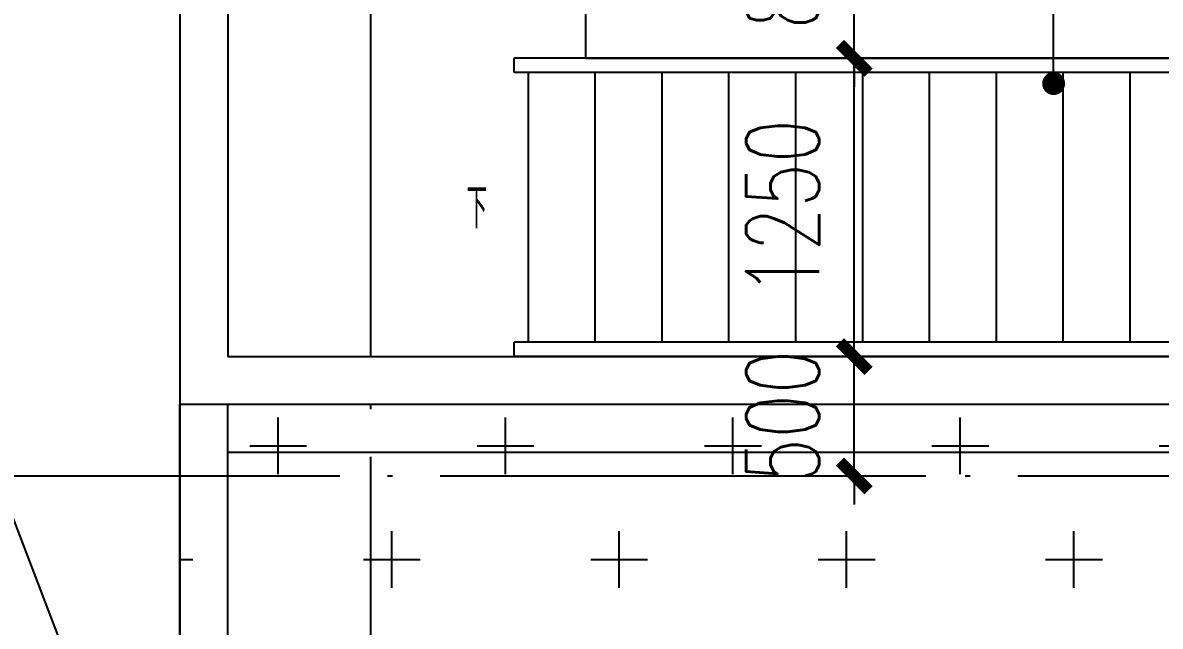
# Model space of a CAD drawing. Header units: millimetres. Extents: x 12325263 to 13848842, y -1463133 to 573208.
# Drawn here: x 12596338 to 12601103, y -605117 to -602588 of the extents above; entities that cross this region are included whole.
import ezdxf

# ---------------------------------------------------------------- set-up
doc = ezdxf.new("R2010")
doc.units = ezdxf.units.MM
doc.header["$LTSCALE"] = 1000
for name, pattern in [('ACAD_ISO02W100', [15, 12, -3]), ('DASHED2', [0.375, 0.25, -0.125]), ('DOTE', [2.42, 2, -0.2, 0.02, -0.2])]:
    doc.linetypes.add(name, pattern=pattern)
doc.layers.add('20230727修改', color=6, linetype='Continuous', plot=False)
for name, color, linetype in [('A-ANNO-DIMS', 83, 'Continuous'), ('A-ANNO-IDEN', 2, 'Continuous'), ('A-ANNO-SYMB', 3, 'Continuous'), ('A-ANNO-TEXT', 7, 'Continuous'), ('A-AXIS', 16, 'DOTE'), ('A-WALL', 5, 'Continuous'), ('A-WALL-PATT', 8, 'Continuous'), ('STAIR', 2, 'Continuous'), ('夹层', 35, 'Continuous'), ('投影线', 6, 'ACAD_ISO02W100')]:
    doc.layers.add(name, color=color, linetype=linetype)
doc.styles.add('_TCH_DIM', font='SIMPLEX.shx', dxfattribs={"width": 0.7, "bigfont": 'GBCBIG.shx'})
doc.styles.add('_TCH_DIM_T3', font='SIMPLEX.shx', dxfattribs={"width": 0.705882, "bigfont": 'GBCBIG.shx'})
doc.dimstyles.new('_TCH_ARCH&&120', dxfattribs={"dimtxt": 306, "dimasz": 120, "dimexe": 300, "dimexo": 360, "dimgap": 147, "dimtad": 1, "dimdec": 0, "dimzin": 0, "dimdsep": 46, "dimtxsty": '_TCH_DIM_T3', "dimblk": 'ARCHTICK', "dimcen": 0.09, "dimclrt": 7, "dimazin": 2, "dimtfac": 1, "dimtdec": 0, "dimtix": 1, "dimtmove": 2, "dimatfit": 3, "dimfxl": 1, "dimfxlon": 1, "dimtolj": 1, "dimtzin": 0, "dimarcsym": 0})

# ---------------------------------------------------------------- blocks, each defined once
blk = doc.blocks.new('qlzw')
at = {"layer": 'A-AXIS'}
for p, q in [((12464366.8, 979489.8), (12464366.8, 1082089.8)), ((12411416.8, 1027389.8), (12486866.8, 1027389.8))]:
    blk.add_line(p, q, dxfattribs=at)
blk = doc.blocks.new('_ArchTick')
at = {"color": 0, "linetype": 'ByBlock', "const_width": 0.4}
blk.add_lwpolyline([(-0.5, -0.5), (0.5, 0.5)], dxfattribs=at)
blk = doc.blocks.new('*D2260')
at = {"layer": 'A-ANNO-DIMS', "color": 0, "lineweight": -2, "transparency": 16777216}
for p, q in [((12599821.5, -601936.8), (12599821.5, -601816.8)), ((12599820.5, -601936.8), (12600121.5, -601936.8)), ((12599821.5, -602736.8), (12599821.5, -601936.8)), ((12599820.5, -602736.8), (12600121.5, -602736.8)), ((12599821.5, -602736.8), (12599821.5, -602856.8))]:
    blk.add_line(p, q, dxfattribs=at)
at = {"layer": 'Defpoints', "color": 0, "transparency": 16777216}
for p in [(12599080, -601936.8), (12599821.5, -601936.8), (12599080, -602736.8)]:
    blk.add_point(p, dxfattribs=at)
at = {"layer": 'A-ANNO-DIMS', "color": 0, "lineweight": -2, "transparency": 16777216, "xscale": 120, "yscale": 120, "zscale": 120}
for p, rotation in [((12599821.5, -601936.8), 270), ((12599821.5, -602736.8), 90)]:
    blk.add_blockref('_ArchTick', p, dxfattribs=dict(at, rotation=rotation))
at = {"layer": 'A-ANNO-DIMS', "color": 7, "transparency": 16777216, "insert": (12599521.5, -602336.8), "char_height": 306, "attachment_point": 5, "rotation": 90, "style": '_TCH_DIM_T3'}
blk.add_mtext('\\A1;800', dxfattribs=at)
blk = doc.blocks.new('*D2261')
at = {"layer": 'A-ANNO-DIMS', "color": 0, "lineweight": -2, "transparency": 16777216}
for p, q in [((12599820.5, -602736.8), (12600121.5, -602736.8)), ((12599821.5, -603986.8), (12599821.5, -602736.8)), ((12599820.5, -603986.8), (12600121.5, -603986.8))]:
    blk.add_line(p, q, dxfattribs=at)
at = {"layer": 'Defpoints', "color": 0, "transparency": 16777216}
for p in [(12599080, -602736.8), (12599821.5, -602736.8), (12599080, -603986.8)]:
    blk.add_point(p, dxfattribs=at)
at = {"layer": 'A-ANNO-DIMS', "color": 0, "lineweight": -2, "transparency": 16777216, "xscale": 120, "yscale": 120, "zscale": 120}
for p, rotation in [((12599821.5, -602736.8), 90), ((12599821.5, -603986.8), 270)]:
    blk.add_blockref('_ArchTick', p, dxfattribs=dict(at, rotation=rotation))
at = {"layer": 'A-ANNO-DIMS', "color": 7, "transparency": 16777216, "insert": (12599521.5, -603361.8), "char_height": 306, "attachment_point": 5, "rotation": 90, "style": '_TCH_DIM_T3'}
blk.add_mtext('\\A1;1250', dxfattribs=at)
blk = doc.blocks.new('*D2262')
at = {"layer": 'A-ANNO-DIMS', "color": 0, "lineweight": -2, "transparency": 16777216}
for p, q in [((12599821.5, -603986.8), (12599821.5, -603866.8)), ((12599820.5, -603986.8), (12600121.5, -603986.8)), ((12599821.5, -604486.8), (12599821.5, -603986.8)), ((12599820.5, -604486.8), (12600121.5, -604486.8)), ((12599821.5, -604486.8), (12599821.5, -604606.8))]:
    blk.add_line(p, q, dxfattribs=at)
at = {"layer": 'Defpoints', "color": 0, "transparency": 16777216}
for p in [(12599080, -603986.8), (12599821.5, -603986.8), (12599080, -604486.8)]:
    blk.add_point(p, dxfattribs=at)
at = {"layer": 'A-ANNO-DIMS', "color": 0, "lineweight": -2, "transparency": 16777216, "xscale": 120, "yscale": 120, "zscale": 120}
for p, rotation in [((12599821.5, -603986.8), 270), ((12599821.5, -604486.8), 90)]:
    blk.add_blockref('_ArchTick', p, dxfattribs=dict(at, rotation=rotation))
at = {"layer": 'A-ANNO-DIMS', "color": 7, "transparency": 16777216, "insert": (12599521.5, -604236.8), "char_height": 306, "attachment_point": 5, "rotation": 90, "style": '_TCH_DIM_T3'}
blk.add_mtext('\\A1;500', dxfattribs=at)

msp = doc.modelspace()

# ---------------------------------------------------------------- hatches: boundary and pattern name
at = {"layer": 'A-WALL-PATT'}
h = msp.add_hatch(dxfattribs=at)
h.set_pattern_fill('ANSI37', color=252, scale=150)
h.set_pattern_definition([(45, (-400000, 0), (-168.3798023, 168.3798023), []), (135, (-400000, 0), (-168.3798023, -168.3798023), [])])
edge = h.paths.add_edge_path()
edge.add_line((12617170, -539458), (12627664.7, -539458))
edge.add_line((12627664.7, -539458), (12617498.2, -546587.6))
edge.add_line((12617498.2, -546587.6), (12598406.6, -559976.1))
edge.add_line((12598406.6, -559976.1), (12585091.3, -540989.1))
edge.add_line((12585091.3, -540989.1), (12584144.7, -541197.3))
edge.add_line((12584144.7, -541197.3), (12583864.1, -542803.9))
edge.add_arc((12578880.4, -541928.7), 5060, 269.1474, 350.0397, ccw=False)
edge.add_arc((12578698.9, -554127.5), 7140.2, 89.14809, 125.03345)
edge.add_line((12574600, -548281), (12560037.5, -558490.6))
edge.add_line((12560037.5, -558490.6), (12559927.1, -558471.2))
edge.add_line((12559927.1, -558471.2), (12559927.1, -564050))
edge.add_line((12559927.1, -564050), (12558858.8, -564810))
edge.add_line((12558858.8, -564810), (12559927.1, -566333.2))
edge.add_line((12559927.1, -566333.2), (12559927.6, -588159))
edge.add_line((12559927.6, -588159), (12558263.3, -589586.8))
edge.add_line((12558263.3, -589586.8), (12557796.8, -589586.8))
edge.add_line((12557796.8, -589586.8), (12557796.8, -598151.2))
edge.add_line((12557796.8, -598151.2), (12560482.1, -600836.4))
edge.add_arc((12552451.5, -592361.2), 11675.6, 270.02561, 313.45682, ccw=False)
edge.add_line((12552456.7, -604036.8), (12551424.9, -604036.8))
edge.add_arc((12551424.9, -607536.8), 3500, 90, 186.8053)
edge.add_line((12547949.6, -607951.5), (12549871.4, -624055.3))
edge.add_line((12549871.4, -624055.3), (12550966.8, -633201.5))
edge.add_line((12550966.8, -633201.5), (12550966.8, -643886.8))
edge.add_line((12550966.8, -643886.8), (12550966.8, -653386.8))
edge.add_line((12550966.8, -653386.8), (12614072.2, -653386.8))
edge.add_line((12614072.2, -653386.8), (12616970.5, -653386.8))
edge.add_arc((12639113.3, -663769.1), 24455.9, 154.87893, 159.83059)
edge.add_arc((12619069.5, -656056.1), 3000, 166.1263, 249.1464)
edge.add_arc((12632240.8, -621479.9), 40000, 249.14639, 262.18067)
edge.add_line((12626798.8, -661108), (12526241.6, -661108))
edge.add_line((12526241.6, -661108), (12526241.6, -616108))
edge.add_line((12526241.6, -616108), (12504241.6, -616108))
edge.add_line((12504241.6, -616108), (12504241.6, -539458))
edge.add_line((12504241.6, -539458), (12586460, -539458))
edge.add_line((12586460, -539458), (12617170, -539458))
at = {"layer": '夹层'}
h = msp.add_hatch(dxfattribs=at)
h.set_pattern_fill('CROSS', color=256, scale=300)
h.set_pattern_definition([(0, (0, 0), (476.25, 476.25), [238.125, -714.375]), (90, (119.06, -119.06), (-476.25, 476.25), [238.125, -714.375])])
h.paths.add_polyline_path([(12596996.8, -604186.8), (12604046.8, -604186.8), (12604046.8, -611586.8), (12602646.8, -611586.8), (12602646.8, -621986.8), (12596996.8, -621986.8)])

# ---------------------------------------------------------------- linework, layer by layer
at = {"layer": '20230727修改'}
msp.add_lwpolyline([(12602446.8, -625610.1), (12447801, -216314.2), (12602346.8, -620486.8)], dxfattribs=at)
at = {"layer": 'A-ANNO-IDEN'}
msp.add_line((12600656.8, -602842.8), (12600656.8, -597257.5), dxfattribs=at)
at = {"layer": 'A-ANNO-IDEN', "const_width": 48}
msp.add_lwpolyline([(12600656.8, -602866.8, 1), (12600656.8, -602818.8, 1)], format="xyb", close=True, dxfattribs=at)
at = {"layer": 'A-ANNO-SYMB'}
msp.add_lwpolyline([(12598316.8, -603361.8, 0, 0, 0), (12602936.8, -603361.8, 0, 40, 0), (12602786.8, -603361.8, 0, 0, 0)], format="xyseb", dxfattribs=at)
at = {"layer": 'A-WALL'}
for p, q in [((12596996.8, -601736.8), (12596996.8, -604086.8)), ((12597196.8, -601736.8), (12597196.8, -603986.8)), ((12598696.8, -602736.8), (12598696.8, -601936.8)), ((12598696.8, -602736.8), (12601096.8, -602736.8)), ((12601096.8, -602736.8), (12603016.8, -602736.8)), ((12597196.8, -603986.8), (12603016.8, -603986.8)), ((12596996.8, -604086.8), (12596996.8, -612286.8)), ((12597196.8, -612286.8), (12597196.8, -604186.8)), ((12597196.8, -604186.8), (12603216.8, -604186.8))]:
    msp.add_line(p, q, dxfattribs=at)
at = {"layer": 'STAIR'}
for p, q in [((12603216.8, -602736.8), (12598396.8, -602736.8)), ((12598396.8, -602796.8), (12598396.8, -602736.8)), ((12603216.8, -602736.8), (12598456.8, -602736.8)), ((12603216.8, -602796.8), (12598396.8, -602796.8)), ((12598456.8, -603926.8), (12598456.8, -602796.8)), ((12598736.8, -603926.8), (12598736.8, -602796.8)), ((12599016.8, -603926.8), (12599016.8, -602796.8)), ((12599296.8, -603926.8), (12599296.8, -602796.8)), ((12599576.8, -603926.8), (12599576.8, -602796.8)), ((12599856.8, -603926.8), (12599856.8, -602796.8)), ((12600136.8, -603926.8), (12600136.8, -602796.8)), ((12600416.8, -603926.8), (12600416.8, -602796.8)), ((12600696.8, -603926.8), (12600696.8, -602796.8)), ((12600976.8, -603926.8), (12600976.8, -602796.8)), ((12603216.8, -603926.8), (12598396.8, -603926.8)), ((12598396.8, -603986.8), (12598396.8, -603926.8)), ((12603216.8, -603986.8), (12598396.8, -603986.8)), ((12603216.8, -603986.8), (12598456.8, -603986.8))]:
    msp.add_line(p, q, dxfattribs=at)
at = {"layer": '夹层'}
for points in [[(12596996.8, -604186.8), (12604046.8, -604186.8), (12604046.8, -611586.8), (12602646.8, -611586.8), (12602646.8, -621986.8), (12596996.8, -621986.8)], [(12597196.8, -604386.8), (12603846.8, -604386.8), (12603846.8, -611386.8), (12602446.8, -611386.8), (12602446.8, -621786.8), (12597196.8, -621786.8)]]:
    msp.add_lwpolyline(points, close=True, dxfattribs=at)

# ---------------------------------------------------------------- block references
at = {"layer": '投影线', "linetype": 'DASHED2', "ltscale": 2}
msp.add_blockref('qlzw', (133430, -1631876.5), dxfattribs=at)

# ---------------------------------------------------------------- texts
at = {"layer": 'A-ANNO-TEXT', "style": '_TCH_DIM', "width": 0.7}
msp.add_text('下', height=168.8, dxfattribs=at).set_placement((12598197.9, -603449.3))

# ---------------------------------------------------------------- dimensions: what is measured, and where the dimension line sits
at = {"layer": 'A-ANNO-DIMS'}
for p1, p2, picture, middle in [((12599080, -602736.8), (12599080, -601936.8), '*D2260', (12599521.5, -602336.8)), ((12599080, -603986.8), (12599080, -602736.8), '*D2261', (12599521.5, -603361.8)), ((12599080, -604486.8), (12599080, -603986.8), '*D2262', (12599521.5, -604236.8))]:
    dim = msp.add_aligned_dim(p1=p1, p2=p2, distance=-741.5, dimstyle='_TCH_ARCH&&120', dxfattribs=at)
    dim.commit()
    dim.dimension.update_dxf_attribs({"geometry": picture, "text_midpoint": middle})

doc.saveas('drawing.dxf')
